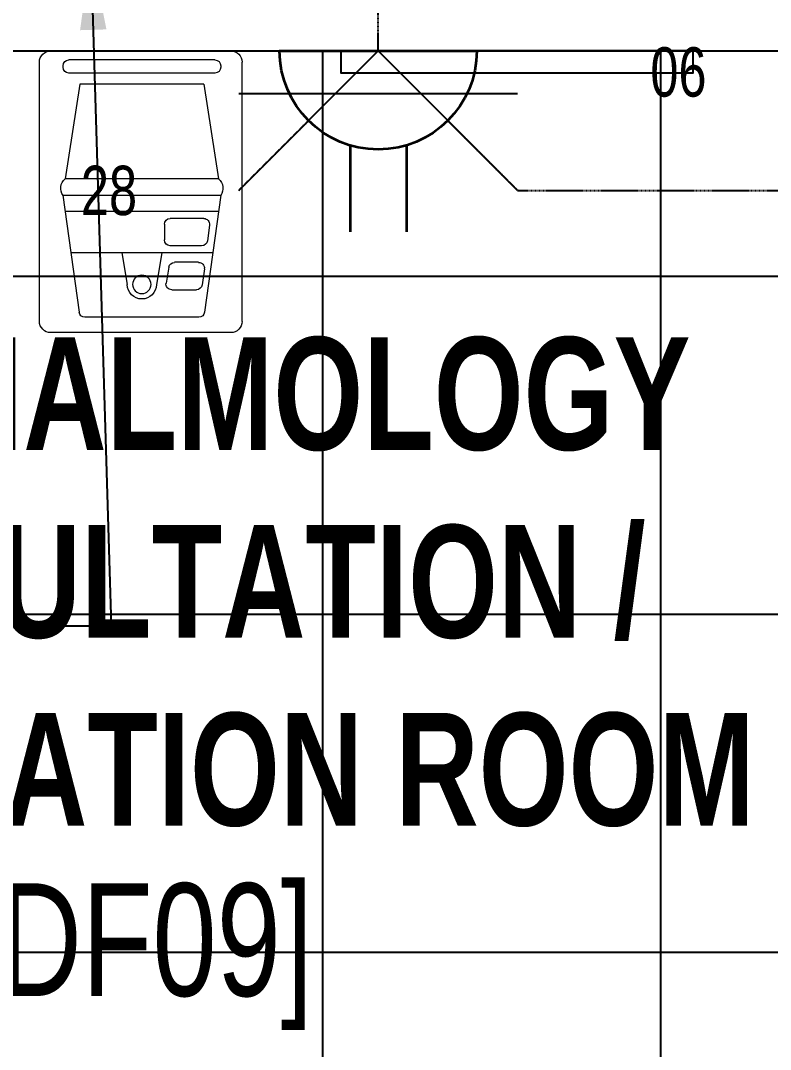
# Model space of a CAD drawing. Extents: x -12260 to 57327, y -29287 to 19916.
# Drawn here: x 11539 to 12870, y -9032 to -7206 of the extents above; entities that cross this region are included whole.
import ezdxf
from ezdxf import colors
from ezdxf.entities.mleader import LeaderData, LeaderLine
from ezdxf.enums import TextEntityAlignment as Align
from ezdxf.math import Vec2, Vec3

# ---------------------------------------------------------------- set-up
doc = ezdxf.new("R2010")
doc.units = 0
doc.header["$LTSCALE"] = 0.25
doc.linetypes.add('DASHDOT', pattern=[25.4, 12.7, -6.35, 0, -6.35])
doc.linetypes.add('HIDDEN', pattern=[9.525, 6.35, -3.175])
for name, color, linetype, lineweight in [('01-First Floor-FUR$0$72_EGR_BASE_TEXT', 252, 'Continuous', 5), ('01-First Floor-FUR$0$72_EGR_EQP_TAG', 142, 'Continuous', 5), ('01-First Floor-FUR$0$LOADING', 253, 'Continuous', 5), ('01-First Floor-FUR$0$Walls', 251, 'Continuous', 5), ('E-LITE-CIRC', 6, 'Continuous', 25), ('E-LITE-CLNG-CNDT', 6, 'DASHDOT', 35), ('E-LITE-EXIT-NUMB', 6, 'Continuous', 25), ('E-POWR-FLOR-CNDT', 6, 'HIDDEN', 25), ('E-POWR-WALL @ 100', 4, 'Continuous', 35)]:
    doc.layers.add(name, color=color, linetype=linetype, lineweight=lineweight)
doc.layers.add('01-First Floor-FUR$0$FALSE CEILING', color=251, linetype='Continuous')
doc.styles.add('01-First Floor-FUR$0$X3G_ENTITY_257CFD', font='swisscl.ttf', dxfattribs={"height": 200})
doc.styles.add('01-First Floor-FUR$0$X3G_ENTITY_9EC9', font='swisscl.ttf', dxfattribs={"height": 0.2})
doc.styles.add('01-First Floor-FUR$0$X3G_ENTITY_9F38', font='swisscl.ttf', dxfattribs={"height": 0.2})
doc.styles.add('DC_SIMPLEX', font='SIMPLEX.shx', dxfattribs={"width": 0.7})

# ---------------------------------------------------------------- blocks, each defined once
blk = doc.blocks.new('*X163')
at = {"color": 0}
for p, q in [((5, 3), (5, 3)), ((5, 3), (5, 3)), ((5, 3), (5, 3)), ((5, 3), (5, 3)), ((5, 3), (5, 3)), ((5, 3), (5, 3)), ((5, 3), (5, 3)), ((5, 3), (5, 3)), ((5, 3), (5, 3)), ((5, 3), (5, 3)), ((5, 3), (5, 3)), ((5, 3), (5, 3)), ((5, 3), (5, 3)), ((5, 3), (5, 3)), ((5, 3), (5, 3)), ((5, 3), (5, 3)), ((5, 3), (5, 3)), ((5, 3), (5, 3)), ((5, 3), (5, 3)), ((5, 3), (5, 3)), ((5, 3), (5, 3)), ((5, 3), (5, 3)), ((5, 3), (5, 3)), ((5, 3), (5, 3)), ((5, 3), (5, 3)), ((5, 3), (5, 3)), ((5, 3), (5, 3)), ((5, 3), (5, 3)), ((5, 3), (5, 3)), ((5, 3), (5, 3)), ((5, 3), (5, 3)), ((5, 3), (5, 3)), ((5, 3), (5, 3)), ((5, 3), (5, 3)), ((5, 3), (5, 3)), ((5, 3), (5, 3)), ((5, 3), (5, 3)), ((5, 3), (5, 3)), ((5, 3), (5, 3)), ((5, 3), (5, 3)), ((5, 3), (5, 3)), ((5, 3), (5, 3)), ((5, 3), (5, 3)), ((5, 3), (5, 3)), ((5, 3), (5, 3)), ((5, 3), (5, 3)), ((5, 3), (5, 3)), ((5, 3), (5, 3)), ((5, 3), (5, 3)), ((5, 3), (5, 3)), ((5, 3), (5, 3)), ((5, 3), (5, 3)), ((5, 3), (5, 3)), ((5, 3), (5, 3)), ((5, 3), (5, 3)), ((5, 3), (5, 3)), ((5, 3), (5, 3)), ((5, 3), (5, 3)), ((5, 3), (5, 3)), ((5, 3), (5, 3)), ((5, 3), (5, 3)), ((5, 3), (5, 3)), ((5, 3), (5, 3)), ((5, 3), (5, 3)), ((5, 3), (5, 3)), ((5, 3), (5, 3)), ((6, 3), (5, 3)), ((5, 3), (5, 3)), ((6, 3), (5, 3)), ((5, 3), (5, 3)), ((6, 3), (5, 3)), ((5, 3), (5, 3)), ((6, 3), (5, 3)), ((5, 3), (5, 3)), ((5, 3), (5, 3)), ((5, 3), (5, 3)), ((5, 3), (5, 3)), ((5, 3), (5, 3)), ((5, 3), (5, 3)), ((5, 3), (5, 3)), ((5, 3), (5, 3)), ((5, 3), (5, 3)), ((5, 3), (5, 3)), ((5, 3), (5, 3)), ((5, 3), (5, 3)), ((5, 3), (5, 3)), ((5, 3), (5, 3)), ((5, 3), (5, 3)), ((5, 3), (5, 3)), ((5, 3), (5, 3)), ((5, 3), (5, 3)), ((5, 3), (5, 3)), ((5, 3), (5, 3)), ((5, 3), (5, 3)), ((5, 3), (5, 3)), ((5, 3), (5, 3)), ((6, 3), (6, 3)), ((6, 3), (6, 3)), ((6, 3), (6, 3)), ((6, 3), (6, 3)), ((6, 3), (6, 3)), ((6, 3), (6, 3)), ((6, 3), (6, 3)), ((6, 3), (6, 3)), ((6, 3), (6, 3)), ((6, 3), (6, 3)), ((6, 3), (6, 3)), ((6, 3), (6, 3)), ((6, 3), (6, 3)), ((6, 3), (6, 3)), ((6, 3), (6, 3)), ((6, 3), (6, 3)), ((6, 3), (6, 3)), ((6, 3), (6, 3)), ((6, 3), (6, 3)), ((6, 3), (6, 3)), ((6, 3), (6, 3)), ((6, 3), (6, 3)), ((6, 3), (6, 3)), ((6, 3), (6, 3)), ((6, 3), (6, 3)), ((6, 3), (6, 3)), ((6, 3), (6, 3)), ((6, 3), (6, 3)), ((6, 3), (6, 3)), ((6, 3), (6, 3)), ((6, 3), (6, 3)), ((6, 3), (6, 3)), ((6, 3), (6, 3)), ((6, 3), (6, 3)), ((6, 3), (6, 3)), ((6, 3), (6, 3)), ((6, 3), (6, 3)), ((6, 3), (6, 3)), ((6, 3), (6, 3)), ((6, 3), (6, 3)), ((6, 3), (6, 3)), ((6, 3), (6, 3)), ((6, 3), (6, 3)), ((6, 3), (6, 3)), ((6, 3), (6, 3)), ((6, 3), (6, 3)), ((6, 3), (6, 3)), ((6, 3), (6, 3)), ((6, 3), (6, 3)), ((6, 3), (6, 3)), ((6, 3), (6, 3)), ((6, 3), (6, 3)), ((6, 3), (6, 3)), ((6, 3), (6, 3)), ((6, 3), (6, 3)), ((6, 3), (6, 3)), ((6, 3), (6, 3)), ((6, 3), (6, 3)), ((6, 3), (6, 3)), ((6, 3), (6, 3)), ((6, 3), (6, 3)), ((6, 3), (6, 3)), ((6, 3), (6, 3)), ((6, 3), (6, 3)), ((6, 3), (6, 3)), ((6, 3), (6, 3)), ((6, 3), (6, 3)), ((6, 3), (6, 3)), ((6, 3), (6, 3)), ((6, 3), (6, 3)), ((6, 3), (6, 3)), ((6, 3), (6, 3)), ((6, 3), (6, 3)), ((6, 3), (6, 3)), ((6, 3), (6, 3)), ((6, 3), (6, 3)), ((6, 3), (6, 3)), ((6, 3), (6, 3)), ((6, 3), (6, 3)), ((6, 3), (6, 3)), ((6, 3), (6, 3)), ((6, 3), (6, 3)), ((6, 3), (6, 3)), ((6, 3), (6, 3)), ((6, 3), (6, 3)), ((6, 3), (6, 3)), ((6, 3), (6, 3)), ((6, 3), (6, 3)), ((6, 3), (6, 3)), ((6, 3), (6, 3)), ((6, 3), (6, 3)), ((6, 3), (6, 3)), ((6, 3), (6, 3)), ((6, 3), (6, 3)), ((6, 3), (6, 3)), ((6, 3), (6, 3)), ((6, 3), (6, 3)), ((6, 3), (6, 3)), ((6, 3), (6, 3)), ((6, 3), (6, 3)), ((6, 3), (6, 3)), ((6, 3), (6, 3)), ((6, 3), (6, 3)), ((6, 3), (6, 3)), ((6, 3), (6, 3)), ((6, 3), (6, 3)), ((6, 3), (6, 3)), ((6, 3), (6, 3)), ((6, 3), (6, 3)), ((6, 3), (6, 3)), ((6, 3), (6, 3)), ((6, 3), (6, 3)), ((6, 3), (6, 3)), ((6, 3), (6, 3)), ((6, 3), (6, 3)), ((6, 3), (6, 3)), ((6, 3), (6, 3)), ((6, 3), (6, 3)), ((6, 3), (6, 3)), ((6, 3), (6, 3)), ((6, 3), (6, 3)), ((6, 3), (6, 3)), ((6, 3), (6, 3)), ((6, 3), (6, 3)), ((6, 3), (6, 3)), ((6, 3), (6, 3)), ((6, 3), (6, 3)), ((6, 3), (6, 3)), ((6, 3), (6, 3)), ((6, 3), (6, 3)), ((6, 3), (6, 3)), ((6, 3), (6, 3)), ((6, 3), (6, 3)), ((6, 3), (6, 3)), ((6, 3), (6, 3)), ((6, 3), (6, 3)), ((6, 3), (6, 3)), ((6, 3), (6, 3)), ((6, 3), (6, 3)), ((6, 3), (6, 3)), ((6, 3), (6, 3)), ((6, 3), (6, 3)), ((6, 3), (6, 3)), ((6, 3), (6, 3)), ((6, 3), (6, 3)), ((6, 3), (6, 3)), ((6, 3), (6, 3)), ((6, 3), (6, 3)), ((6, 3), (6, 3)), ((6, 3), (6, 3)), ((6, 3), (6, 3)), ((6, 3), (6, 3)), ((6, 3), (6, 3)), ((6, 3), (6, 3)), ((6, 3), (6, 3)), ((6, 3), (6, 3)), ((6, 3), (6, 3)), ((6, 3), (6, 3)), ((6, 3), (6, 3)), ((6, 3), (6, 3)), ((6, 3), (6, 3)), ((6, 3), (6, 3)), ((6, 3), (6, 3)), ((6, 3), (6, 3)), ((6, 3), (6, 3)), ((6, 3), (6, 3)), ((6, 3), (6, 3)), ((6, 3), (6, 3)), ((6, 3), (6, 3)), ((6, 3), (6, 3)), ((6, 3), (6, 3)), ((6, 3), (6, 3)), ((6, 3), (6, 3)), ((6, 3), (6, 3)), ((6, 3), (6, 3)), ((6, 3), (6, 3)), ((6, 3), (6, 3)), ((6, 3), (6, 3)), ((6, 3), (6, 3)), ((6, 3), (6, 3)), ((6, 3), (6, 3)), ((6, 3), (6, 3)), ((6, 3), (6, 3)), ((6, 3), (6, 3)), ((6, 3), (6, 3)), ((6, 3), (6, 3)), ((6, 3), (6, 3)), ((6, 3), (6, 3)), ((6, 3), (6, 3)), ((6, 3), (6, 3)), ((6, 3), (6, 3)), ((6, 3), (6, 3)), ((6, 3), (6, 3)), ((6, 3), (6, 3)), ((6, 3), (6, 3)), ((6, 3), (6, 3)), ((6, 3), (6, 3)), ((6, 3), (6, 3)), ((6, 3), (6, 3)), ((6, 3), (6, 3)), ((6, 3), (6, 3)), ((6, 3), (6, 3)), ((6, 3), (6, 3)), ((6, 3), (6, 3)), ((6, 3), (5, 3)), ((6, 3), (5, 3)), ((6, 3), (5, 3)), ((6, 3), (5, 3)), ((6, 3), (5, 3)), ((6, 3), (6, 3)), ((6, 3), (6, 3)), ((6, 3), (6, 3)), ((6, 3), (6, 3)), ((6, 3), (6, 3)), ((6, 3), (6, 3)), ((6, 3), (6, 3)), ((6, 3), (6, 3)), ((6, 3), (6, 3)), ((6, 3), (6, 3)), ((6, 3), (6, 3)), ((6, 3), (6, 3)), ((6, 3), (6, 3)), ((6, 3), (6, 3)), ((6, 3), (6, 3)), ((6, 3), (6, 3)), ((6, 3), (6, 3)), ((6, 3), (6, 3)), ((6, 3), (6, 3)), ((6, 3), (6, 3)), ((6, 3), (6, 3)), ((6, 3), (6, 3)), ((6, 3), (6, 3)), ((6, 3), (6, 3)), ((6, 3), (6, 3)), ((6, 3), (6, 3)), ((6, 3), (6, 3)), ((6, 3), (6, 3)), ((6, 3), (6, 3)), ((6, 3), (6, 3)), ((6, 3), (6, 3)), ((6, 3), (6, 3)), ((6, 3), (6, 3)), ((6, 3), (6, 3)), ((6, 3), (6, 3)), ((6, 3), (6, 3)), ((6, 3), (6, 3)), ((6, 3), (6, 3)), ((6, 3), (6, 3)), ((6, 3), (6, 3)), ((6, 3), (6, 3)), ((6, 3), (6, 3)), ((6, 3), (6, 3)), ((6, 3), (6, 3)), ((6, 3), (6, 3)), ((6, 3), (6, 3)), ((6, 3), (6, 3)), ((6, 3), (6, 3)), ((6, 3), (6, 3)), ((6, 3), (6, 3)), ((6, 3), (6, 3)), ((6, 3), (6, 3)), ((6, 3), (6, 3)), ((6, 3), (6, 3)), ((6, 3), (6, 3)), ((6, 3), (6, 3)), ((6, 3), (6, 3)), ((6, 3), (6, 3)), ((6, 3), (6, 3)), ((6, 3), (6, 3)), ((6, 3), (6, 3)), ((6, 3), (6, 3)), ((6, 3), (6, 3)), ((6, 3), (6, 3)), ((6, 3), (6, 3)), ((6, 3), (6, 3)), ((6, 3), (6, 3)), ((6, 3), (6, 3)), ((6, 3), (6, 3)), ((6, 3), (6, 3)), ((6, 3), (6, 3)), ((6, 3), (6, 3)), ((6, 3), (6, 3)), ((6, 3), (6, 3)), ((6, 3), (6, 3)), ((6, 3), (6, 3)), ((6, 3), (6, 3)), ((6, 3), (6, 3)), ((6, 3), (6, 3)), ((6, 3), (6, 3)), ((6, 3), (6, 3)), ((6, 3), (6, 3)), ((6, 3), (6, 3)), ((6, 3), (6, 3)), ((6, 3), (6, 3)), ((6, 3), (6, 3)), ((6, 3), (6, 3)), ((6, 3), (6, 3)), ((6, 3), (6, 3)), ((6, 3), (6, 3)), ((6, 3), (6, 3)), ((6, 3), (6, 3)), ((6, 3), (6, 3)), ((6, 3), (6, 3)), ((6, 3), (6, 3)), ((6, 3), (6, 3)), ((6, 3), (6, 3)), ((6, 3), (6, 3)), ((6, 3), (6, 3)), ((6, 3), (6, 3)), ((6, 3), (6, 3)), ((6, 3), (6, 3)), ((6, 3), (6, 3)), ((6, 3), (6, 3)), ((6, 3), (6, 3)), ((6, 3), (6, 3)), ((6, 3), (6, 3)), ((6, 3), (6, 3)), ((6, 3), (6, 3)), ((6, 3), (6, 3)), ((6, 3), (6, 3)), ((6, 3), (6, 3)), ((6, 3), (6, 3)), ((6, 3), (6, 3)), ((6, 3), (6, 3)), ((6, 3), (6, 3)), ((6, 3), (6, 3)), ((6, 3), (6, 3)), ((6, 3), (6, 3)), ((6, 3), (6, 3)), ((6, 3), (6, 3)), ((6, 3), (6, 3)), ((6, 3), (6, 3)), ((6, 3), (6, 3)), ((6, 3), (6, 3)), ((6, 3), (6, 3)), ((6, 3), (6, 3)), ((6, 3), (6, 3)), ((6, 3), (6, 3)), ((6, 3), (6, 3)), ((6, 3), (6, 3)), ((6, 3), (6, 3)), ((6, 3), (6, 3)), ((6, 3), (6, 3)), ((6, 3), (6, 3)), ((6, 3), (6, 3)), ((6, 3), (6, 3)), ((6, 3), (6, 3)), ((6, 3), (6, 3)), ((6, 3), (6, 3)), ((6, 3), (6, 3)), ((6, 3), (6, 3)), ((6, 3), (6, 3)), ((6, 3), (6, 3)), ((6, 3), (6, 3)), ((6, 3), (6, 3)), ((6, 3), (6, 3)), ((6, 3), (6, 3)), ((6, 3), (6, 3)), ((6, 3), (6, 3)), ((6, 3), (6, 3)), ((6, 3), (6, 3)), ((6, 3), (6, 3)), ((6, 3), (6, 3)), ((6, 3), (6, 3)), ((6, 3), (6, 3)), ((6, 3), (6, 3)), ((6, 3), (6, 3)), ((6, 3), (6, 3)), ((6, 3), (6, 3)), ((6, 3), (6, 3)), ((6, 3), (6, 3)), ((6, 3), (6, 3)), ((6, 3), (6, 3)), ((6, 3), (6, 3)), ((6, 3), (6, 3)), ((6, 3), (6, 3)), ((6, 3), (6, 3)), ((6, 3), (6, 3)), ((6, 3), (6, 3)), ((6, 3), (6, 3)), ((6, 3), (6, 3)), ((6, 3), (6, 3)), ((6, 3), (6, 3)), ((6, 3), (6, 3)), ((6, 3), (6, 3)), ((6, 3), (6, 3)), ((6, 3), (6, 3)), ((6, 3), (6, 3)), ((6, 3), (6, 3)), ((6, 3), (6, 3)), ((6, 3), (6, 3)), ((6, 3), (6, 3)), ((6, 3), (6, 3)), ((6, 3), (6, 3)), ((6, 3), (6, 3)), ((6, 3), (6, 3)), ((6, 3), (6, 3)), ((6, 3), (6, 3)), ((6, 3), (6, 3)), ((6, 3), (6, 3)), ((6, 3), (6, 3)), ((6, 3), (6, 3)), ((6, 3), (6, 3)), ((6, 3), (6, 3)), ((6, 3), (6, 3)), ((6, 3), (6, 3)), ((6, 3), (6, 3)), ((6, 3), (6, 3)), ((6, 3), (6, 3)), ((6, 3), (6, 3)), ((6, 3), (6, 3)), ((6, 3), (6, 3)), ((6, 3), (6, 3)), ((6, 3), (6, 3)), ((6, 3), (6, 3)), ((6, 3), (6, 3)), ((6, 3), (6, 3)), ((6, 3), (6, 3)), ((6, 3), (6, 3)), ((6, 3), (6, 3)), ((6, 3), (6, 3)), ((6, 3), (6, 3)), ((6, 3), (6, 3)), ((6, 3), (6, 3)), ((6, 3), (6, 3)), ((6, 3), (6, 3)), ((6, 3), (6, 3)), ((6, 3), (6, 3)), ((6, 3), (6, 3)), ((6, 3), (6, 3)), ((6, 3), (6, 3)), ((6, 3), (6, 3)), ((6, 3), (6, 3)), ((6, 3), (6, 3)), ((6, 3), (6, 3)), ((6, 3), (6, 3)), ((6, 3), (6, 3)), ((6, 3), (6, 3)), ((6, 3), (6, 3)), ((6, 3), (6, 3)), ((6, 3), (6, 3)), ((6, 3), (6, 3)), ((6, 3), (6, 3)), ((6, 3), (6, 3)), ((6, 3), (6, 3)), ((6, 3), (6, 3)), ((6, 3), (6, 3)), ((6, 3), (6, 3)), ((6, 3), (6, 3)), ((6, 3), (6, 3)), ((6, 3), (6, 3)), ((6, 3), (6, 3)), ((6, 3), (6, 3)), ((6, 3), (6, 3)), ((6, 3), (6, 3)), ((6, 3), (6, 3)), ((6, 3), (6, 3)), ((6, 3), (6, 3)), ((6, 3), (6, 3)), ((6, 3), (6, 3)), ((6, 3), (6, 3)), ((6, 3), (6, 3)), ((6, 3), (6, 3)), ((6, 3), (6, 3)), ((6, 3), (6, 3)), ((6, 3), (6, 3)), ((6, 3), (6, 3)), ((6, 3), (6, 3)), ((6, 3), (6, 3)), ((6, 3), (6, 3)), ((6, 3), (6, 3)), ((6, 3), (6, 3)), ((6, 3), (6, 3)), ((6, 3), (6, 3)), ((6, 3), (6, 3)), ((6, 3), (6, 3)), ((6, 3), (6, 3)), ((6, 3), (6, 3)), ((6, 3), (6, 3)), ((6, 3), (6, 3)), ((6, 3), (6, 3)), ((6, 3), (6, 3)), ((6, 3), (6, 3)), ((6, 3), (6, 3)), ((6, 3), (6, 3)), ((6, 3), (6, 3)), ((6, 3), (6, 3)), ((6, 3), (6, 3)), ((6, 3), (6, 3)), ((6, 3), (6, 3)), ((6, 3), (6, 3)), ((6, 3), (6, 3)), ((6, 3), (6, 3)), ((6, 3), (6, 3)), ((6, 3), (6, 3)), ((6, 3), (6, 3)), ((6, 3), (6, 3)), ((6, 3), (6, 3)), ((6, 3), (6, 3)), ((6, 3), (6, 3)), ((6, 3), (6, 3)), ((6, 3), (6, 3)), ((6, 3), (6, 3)), ((6, 3), (6, 3)), ((6, 3), (6, 3)), ((6, 3), (6, 3)), ((6, 3), (6, 3)), ((6, 3), (6, 3)), ((6, 3), (6, 3)), ((6, 3), (6, 3)), ((6, 3), (6, 3)), ((6, 3), (6, 3)), ((6, 3), (6, 3)), ((6, 3), (6, 3)), ((6, 3), (6, 3)), ((6, 3), (6, 3)), ((6, 3), (6, 3)), ((6, 3), (6, 3)), ((6, 3), (6, 3)), ((6, 3), (6, 3)), ((6, 3), (6, 3)), ((6, 3), (6, 3)), ((6, 3), (6, 3)), ((6, 3), (6, 3)), ((6, 3), (6, 3)), ((6, 3), (6, 3))]:
    blk.add_line(p, q, dxfattribs=at)
blk = doc.blocks.new('*X164')
at = {"color": 0}
for p, q in [((13, 1), (13, 1)), ((13, 1), (13, 1)), ((13, 1), (13, 1)), ((13, 1), (13, 1)), ((13, 1), (13, 1)), ((13, 1), (13, 1)), ((13, 1), (13, 1)), ((13, 1), (13, 1)), ((13, 1), (13, 1)), ((13, 1), (13, 1)), ((13, 1), (13, 1)), ((13, 1), (13, 1)), ((13, 1), (13, 1)), ((13, 1), (13, 1)), ((13, 1), (13, 1)), ((13, 1), (14, 1)), ((13, 1), (14, 1)), ((13, 1), (14, 1)), ((13, 1), (13, 1)), ((13, 1), (13, 1)), ((13, 1), (13, 1)), ((13, 1), (13, 1)), ((13, 1), (13, 1)), ((13, 1), (13, 1)), ((13, 1), (13, 1)), ((13, 1), (13, 1)), ((13, 1), (13, 1)), ((13, 1), (13, 1)), ((13, 1), (13, 1)), ((13, 1), (13, 1)), ((13, 1), (13, 1)), ((13, 1), (13, 1)), ((13, 1), (13, 1)), ((13, 1), (13, 1)), ((13, 1), (13, 1)), ((13, 1), (13, 1)), ((13, 1), (13, 1)), ((13, 1), (13, 1)), ((13, 1), (13, 1)), ((13, 1), (13, 1)), ((13, 1), (13, 1)), ((13, 1), (13, 1)), ((13, 1), (13, 1)), ((13, 1), (13, 1)), ((13, 1), (13, 1)), ((13, 1), (13, 1)), ((13, 1), (13, 1)), ((13, 1), (13, 1)), ((13, 1), (13, 1)), ((13, 1), (13, 1)), ((13, 1), (13, 1)), ((13, 1), (13, 1)), ((13, 1), (13, 1)), ((13, 1), (13, 1)), ((13, 1), (13, 1)), ((13, 1), (13, 1)), ((13, 1), (13, 1)), ((13, 1), (13, 1)), ((13, 1), (13, 1)), ((13, 1), (13, 1)), ((13, 1), (13, 1)), ((13, 1), (13, 1)), ((13, 1), (13, 1)), ((13, 1), (13, 1)), ((13, 1), (13, 1)), ((13, 1), (13, 1)), ((13, 1), (13, 1)), ((13, 1), (13, 1)), ((13, 1), (13, 1)), ((13, 1), (13, 1)), ((13, 1), (13, 1)), ((13, 1), (13, 1)), ((13, 1), (13, 1)), ((13, 1), (13, 1)), ((13, 1), (13, 1)), ((13, 1), (13, 1)), ((13, 1), (13, 1)), ((13, 1), (13, 1)), ((13, 1), (13, 1)), ((13, 1), (13, 1)), ((13, 1), (13, 1)), ((13, 1), (13, 1)), ((13, 1), (13, 1)), ((13, 1), (13, 1)), ((13, 1), (13, 1)), ((13, 1), (13, 1)), ((13, 1), (13, 1)), ((13, 1), (13, 1)), ((13, 1), (13, 1)), ((13, 1), (13, 1)), ((13, 1), (13, 1)), ((13, 1), (13, 1)), ((13, 1), (13, 1)), ((13, 1), (13, 1)), ((13, 1), (13, 1)), ((13, 1), (13, 1)), ((13, 1), (13, 1)), ((13, 1), (13, 1)), ((13, 1), (13, 1)), ((13, 1), (13, 1)), ((13, 1), (13, 1)), ((13, 1), (13, 1)), ((13, 1), (13, 1)), ((13, 1), (13, 1)), ((13, 1), (13, 1)), ((13, 1), (13, 1)), ((13, 1), (13, 1)), ((13, 1), (13, 1)), ((13, 1), (13, 1)), ((13, 1), (13, 1)), ((13, 1), (13, 1)), ((13, 1), (13, 1)), ((13, 1), (13, 1)), ((13, 1), (13, 1)), ((13, 1), (13, 1)), ((13, 1), (13, 1)), ((13, 1), (13, 1)), ((13, 1), (13, 1)), ((13, 1), (13, 1)), ((13, 1), (13, 1)), ((13, 1), (13, 1)), ((13, 1), (13, 1)), ((13, 1), (13, 1)), ((13, 1), (14, 1)), ((13, 0), (13, 0)), ((13, 0), (13, 0)), ((13, 0), (13, 0)), ((13, 0), (13, 0)), ((13, 0), (13, 0)), ((13, 0), (13, 0)), ((13, 0), (13, 0)), ((13, 0), (13, 0)), ((13, 0), (13, 0)), ((13, 0), (13, 0)), ((13, 0), (13, 0)), ((13, 0), (13, 0)), ((13, 0), (13, 0)), ((13, 0), (13, 0)), ((13, 0), (13, 0)), ((13, 0), (13, 0)), ((13, 0), (13, 0)), ((13, 0), (13, 0)), ((13, 0), (13, 0)), ((13, 0), (13, 0)), ((13, 0), (13, 0)), ((13, 0), (13, 0)), ((13, 0), (13, 0)), ((13, 0), (13, 0)), ((13, 0), (13, 0)), ((13, 0), (13, 0)), ((13, 0), (13, 0)), ((13, 0), (13, 0)), ((13, 0), (13, 0)), ((13, 0), (13, 0)), ((13, 0), (13, 0)), ((13, 0), (13, 0)), ((13, 0), (13, 0)), ((13, 0), (13, 0)), ((13, 0), (13, 0)), ((13, 0), (13, 0)), ((13, 0), (13, 0)), ((13, 0), (13, 0)), ((13, 0), (13, 0)), ((13, 0), (13, 0)), ((13, 0), (13, 0)), ((13, 0), (13, 0)), ((13, 0), (13, 0)), ((13, 0), (13, 0)), ((13, 0), (13, 0)), ((13, 0), (13, 0)), ((13, 0), (13, 0)), ((13, 0), (13, 0)), ((13, 0), (14, 0)), ((13, 0), (14, 0)), ((13, 0), (13, 0)), ((13, 0), (14, 0)), ((14, 1), (14, 1)), ((14, 1), (14, 1)), ((14, 1), (14, 1)), ((14, 1), (14, 1)), ((14, 1), (14, 1)), ((14, 1), (14, 1)), ((14, 1), (14, 1)), ((14, 1), (14, 1)), ((14, 1), (14, 1)), ((14, 1), (14, 1)), ((14, 1), (14, 1)), ((14, 1), (14, 1)), ((14, 1), (14, 1)), ((14, 1), (14, 1)), ((14, 1), (14, 1)), ((14, 1), (14, 1)), ((14, 1), (14, 1)), ((14, 1), (14, 1)), ((14, 1), (14, 1)), ((14, 1), (14, 1)), ((14, 1), (14, 1)), ((14, 1), (14, 1)), ((14, 1), (14, 1)), ((14, 1), (14, 1)), ((14, 1), (14, 1)), ((14, 1), (14, 1)), ((14, 1), (14, 1)), ((14, 1), (14, 1)), ((14, 1), (14, 1)), ((14, 1), (14, 1)), ((14, 1), (14, 1)), ((14, 1), (14, 1)), ((14, 1), (14, 1)), ((14, 1), (14, 1)), ((14, 1), (14, 1)), ((14, 1), (14, 1)), ((14, 1), (14, 1)), ((14, 1), (14, 1)), ((14, 1), (14, 1)), ((14, 1), (14, 1)), ((14, 1), (14, 1)), ((14, 1), (14, 1)), ((14, 1), (14, 1)), ((14, 1), (14, 1)), ((14, 1), (14, 1)), ((14, 1), (14, 1)), ((14, 1), (14, 1)), ((14, 1), (14, 1)), ((14, 1), (14, 1)), ((14, 1), (14, 1)), ((14, 1), (14, 1)), ((14, 1), (14, 1)), ((14, 1), (14, 1)), ((14, 1), (14, 1)), ((14, 1), (14, 1)), ((14, 1), (14, 1)), ((14, 1), (14, 1)), ((14, 1), (14, 1)), ((14, 1), (14, 1)), ((14, 1), (14, 1)), ((14, 1), (14, 1)), ((14, 1), (14, 1)), ((14, 1), (14, 1)), ((14, 1), (14, 1)), ((14, 1), (14, 1)), ((14, 1), (14, 1)), ((14, 1), (14, 1)), ((14, 1), (14, 1)), ((14, 1), (14, 1)), ((14, 1), (14, 1)), ((14, 1), (14, 1)), ((14, 1), (14, 1)), ((14, 1), (14, 1)), ((14, 1), (14, 1)), ((14, 1), (14, 1)), ((14, 1), (14, 1)), ((14, 1), (14, 1)), ((14, 1), (14, 1)), ((14, 1), (14, 1)), ((14, 1), (14, 1)), ((14, 1), (14, 1)), ((14, 1), (14, 1)), ((14, 1), (14, 1)), ((14, 1), (14, 1)), ((14, 1), (14, 1)), ((14, 1), (14, 1)), ((14, 1), (14, 1)), ((14, 1), (14, 1)), ((14, 1), (14, 1)), ((14, 1), (14, 1)), ((14, 1), (14, 1)), ((14, 1), (14, 1)), ((14, 1), (14, 1)), ((14, 1), (14, 1)), ((14, 0), (14, 0)), ((14, 0), (14, 0)), ((14, 0), (14, 0)), ((14, 0), (14, 0)), ((14, 0), (14, 0)), ((14, 0), (14, 0)), ((14, 0), (14, 0)), ((14, 0), (14, 0)), ((14, 0), (14, 0)), ((14, 0), (14, 0)), ((14, 0), (14, 0)), ((14, 0), (14, 0)), ((14, 0), (14, 0)), ((14, 0), (14, 0)), ((14, 0), (14, 0)), ((14, 0), (14, 0)), ((14, 0), (14, 0)), ((14, 0), (14, 0)), ((14, 0), (14, 0)), ((14, 0), (14, 0)), ((14, 0), (14, 0)), ((14, 0), (14, 0)), ((14, 0), (14, 0)), ((14, 0), (14, 0)), ((14, 0), (14, 0)), ((14, 0), (14, 0)), ((14, 0), (14, 0)), ((14, 0), (14, 0)), ((14, 0), (14, 0)), ((14, 0), (14, 0)), ((14, 0), (14, 0)), ((14, 0), (14, 0)), ((14, 0), (14, 0)), ((14, 0), (14, 0)), ((14, 0), (14, 0)), ((14, 0), (14, 0)), ((14, 0), (14, 0)), ((14, 0), (14, 0)), ((14, 0), (14, 0)), ((14, 0), (14, 0)), ((14, 0), (14, 0)), ((14, 0), (14, 0)), ((14, 0), (14, 0)), ((14, 0), (14, 0)), ((14, 0), (14, 0)), ((14, 0), (14, 0)), ((14, 0), (14, 0)), ((14, 0), (14, 0)), ((13, 0), (13, 0)), ((13, 0), (14, 0)), ((13, 0), (13, 0)), ((13, 0), (14, 0)), ((13, 0), (13, 0)), ((13, 0), (14, 0)), ((13, 0), (13, 0)), ((13, 0), (13, 0)), ((13, 0), (13, 0)), ((13, 0), (13, 0)), ((13, 0), (14, 0)), ((13, 0), (13, 0)), ((13, 0), (14, 0)), ((13, 0), (13, 0)), ((13, 0), (14, 0)), ((13, 0), (13, 0)), ((13, 0), (14, 0)), ((13, 0), (13, 0)), ((13, 0), (14, 0)), ((13, 0), (13, 0)), ((13, 0), (14, 0)), ((13, 0), (13, 0)), ((13, 0), (14, 0)), ((13, 0), (13, 0)), ((13, 0), (13, 0)), ((13, 0), (13, 0)), ((13, 0), (14, 0)), ((13, 0), (13, 0)), ((13, 0), (14, 0)), ((13, 0), (13, 0)), ((13, 0), (14, 0)), ((13, 0), (13, 0)), ((13, 0), (14, 0)), ((13, 0), (13, 0)), ((13, 0), (13, 0)), ((13, 0), (13, 0)), ((13, 0), (13, 0)), ((13, 0), (13, 0)), ((13, 0), (13, 0)), ((13, 0), (13, 0)), ((13, 0), (13, 0)), ((13, 0), (13, 0)), ((13, 0), (13, 0)), ((13, 0), (13, 0)), ((13, 0), (13, 0)), ((13, 0), (13, 0)), ((13, 0), (13, 0)), ((13, 0), (13, 0)), ((13, 0), (13, 0)), ((13, 0), (13, 0)), ((13, 0), (13, 0)), ((13, 0), (13, 0)), ((13, 0), (13, 0)), ((13, 0), (13, 0)), ((13, 0), (13, 0)), ((13, 0), (13, 0)), ((13, 0), (13, 0)), ((13, 0), (13, 0)), ((13, 0), (13, 0)), ((13, 0), (13, 0)), ((13, 0), (13, 0)), ((13, 0), (13, 0)), ((13, 0), (13, 0)), ((13, 0), (13, 0)), ((13, -1), (13, -1)), ((13, -1), (13, -1)), ((13, -1), (13, -1)), ((13, -1), (13, -1)), ((13, -1), (13, -1)), ((13, -1), (14, -1)), ((13, -1), (13, -1)), ((14, 0), (14, 0)), ((14, 0), (14, 0)), ((14, 0), (14, 0)), ((14, 0), (14, 0)), ((14, 0), (14, 0)), ((14, 0), (14, 0)), ((14, 0), (14, 0)), ((14, 0), (14, 0)), ((14, 0), (14, 0)), ((14, 0), (14, 0)), ((14, 0), (14, 0)), ((14, 0), (14, 0)), ((14, 0), (14, 0)), ((14, 0), (14, 0)), ((14, 0), (14, 0)), ((13, 0), (14, 0)), ((14, 0), (14, 0)), ((14, 0), (14, 0)), ((14, 0), (14, 0)), ((14, 0), (14, 0)), ((14, 0), (14, 0)), ((14, 0), (14, 0)), ((14, 0), (14, 0)), ((14, 0), (14, 0)), ((14, 0), (14, 0)), ((14, 0), (14, 0)), ((14, 0), (14, 0)), ((14, 0), (14, 0)), ((14, 0), (14, 0)), ((14, 0), (14, 0)), ((14, 0), (14, 0)), ((14, 0), (14, 0)), ((14, 0), (14, 0)), ((14, 0), (14, 0)), ((14, 0), (14, 0)), ((14, 0), (14, 0)), ((14, 0), (14, 0)), ((14, 0), (14, 0)), ((14, 0), (14, 0)), ((14, 0), (14, 0)), ((14, 0), (14, 0)), ((14, 0), (14, 0)), ((14, 0), (14, 0)), ((14, 0), (14, 0)), ((14, 0), (14, 0)), ((14, 0), (14, 0)), ((14, 0), (14, 0)), ((14, 0), (14, 0)), ((14, 0), (14, 0)), ((14, 0), (14, 0)), ((14, -1), (14, -1)), ((14, -1), (14, -1)), ((14, -1), (14, -1)), ((14, -1), (14, -1)), ((14, -1), (14, -1))]:
    blk.add_line(p, q, dxfattribs=at)
blk = doc.blocks.new('01-First Floor-FUR$0$ME13380B-P')
for p, q in [((-0.16, 0.5), (0.16, 0.5)), ((-0.18, 0.02), (-0.18, 0.48)), ((-0.1316, 0.484), (0.1279, 0.484)), ((0.18, 0.02), (0.18, 0.48)), ((-0.1418, 0.4738), (-0.1418, 0.4709)), ((-0.1316, 0.4607), (0.1279, 0.4607)), ((0.1382, 0.4738), (0.1382, 0.4709)), ((-0.1121, 0.4407), (-0.1379, 0.2729)), ((-0.1121, 0.4407), (0.1084, 0.4407)), ((0.1084, 0.4407), (0.1342, 0.2729)), ((-0.1379, 0.2729), (0.1342, 0.2729)), ((-0.1418, 0.244), (-0.1133, 0.0362)), ((-0.1417, 0.2432), (0.138, 0.2432)), ((0.1382, 0.244), (0.1096, 0.0362)), ((-0.1379, 0.2151), (0.1342, 0.2151)), ((-0.1118, 0.2026), (-0.0521, 0.2026)), ((-0.122, 0.1909), (-0.1181, 0.163)), ((-0.0418, 0.1923), (-0.0418, 0.1644)), ((-0.108, 0.1541), (-0.0521, 0.1541)), ((-0.1278, 0.1416), (0.1241, 0.1416)), ((-0.0371, 0.1416), (-0.0277, 0.0855)), ((0.0334, 0.1416), (0.024, 0.0855)), ((-0.1128, 0.1131), (-0.1089, 0.0849)), ((-0.1026, 0.1248), (-0.0597, 0.1248)), ((-0.0496, 0.1162), (-0.0448, 0.088)), ((-0.0549, 0.076), (-0.0988, 0.076)), ((-0.1032, 0.0273), (0.0995, 0.0273)), ((-0.16, 0), (0.16, 0))]:
    blk.add_line(p, q)
for points in [[(0.1084, 0.4407), (0.1084, 0.4407), (0.1084, 0.4407), (0.1084, 0.4407), (0.1084, 0.4407), (0.1084, 0.4407), (0.1084, 0.4407), (0.1084, 0.4407), (0.1084, 0.4407), (0.1084, 0.4407), (0.1084, 0.4407), (0.1084, 0.4407), (0.1084, 0.4407), (0.1084, 0.4407), (0.1084, 0.4407), (0.1084, 0.4407), (0.1084, 0.4407), (0.1084, 0.4407), (0.1084, 0.4407), (0.1084, 0.4407), (0.1084, 0.4407), (0.1084, 0.4407), (0.1084, 0.4407), (0.1084, 0.4407), (0.1084, 0.4407), (0.1084, 0.4407), (0.1084, 0.4407), (0.1084, 0.4407), (0.1084, 0.4407), (0.1084, 0.4407), (0.1084, 0.4407), (0.1084, 0.4407), (0.1084, 0.4407), (0.1084, 0.4407), (0.1084, 0.4407), (0.1084, 0.4407), (0.1084, 0.4407), (0.1084, 0.4407), (0.1084, 0.4407), (0.1084, 0.4407), (0.1084, 0.4407), (0.1084, 0.4407), (0.1084, 0.4407), (0.1084, 0.4407), (0.1084, 0.4407), (0.1084, 0.4407), (0.1084, 0.4407), (0.1084, 0.4407), (0.1084, 0.4407), (0.1084, 0.4407), (0.1084, 0.4407), (0.1084, 0.4407), (0.1084, 0.4407), (0.1084, 0.4407), (0.1084, 0.4407), (0.1084, 0.4407), (0.1084, 0.4407), (0.1084, 0.4407), (0.1084, 0.4407), (0.1084, 0.4407), (0.1084, 0.4407), (0.1084, 0.4407), (0.1084, 0.4407), (0.1084, 0.4407), (0.1084, 0.4407), (0.1084, 0.4407), (0.1084, 0.4407), (0.1084, 0.4407), (0.1084, 0.4407), (0.1084, 0.4407), (0.1084, 0.4407), (0.1084, 0.4407), (0.1084, 0.4407), (0.1084, 0.4407), (0.1084, 0.4407), (0.1084, 0.4407), (0.1084, 0.4407), (0.1084, 0.4407), (0.1084, 0.4407), (0.1084, 0.4407), (0.1084, 0.4407), (0.1084, 0.4407), (0.1084, 0.4407), (0.1084, 0.4407), (0.1084, 0.4407), (0.1084, 0.4407), (0.1084, 0.4407), (0.1084, 0.4407), (0.1084, 0.4407), (0.1084, 0.4407), (0.1084, 0.4407), (0.1084, 0.4407), (0.1084, 0.4407), (0.1084, 0.4407), (0.1084, 0.4407), (0.1084, 0.4407), (0.1084, 0.4407), (0.1084, 0.4407), (0.1084, 0.4407), (0.1084, 0.4407), (0.1084, 0.4407), (0.1084, 0.4407), (0.1084, 0.4407), (0.1084, 0.4407), (0.1084, 0.4407), (0.1084, 0.4407), (0.1084, 0.4407), (0.1084, 0.4407), (0.1084, 0.4407), (0.1084, 0.4407), (0.1084, 0.4407), (0.1084, 0.4407), (0.1084, 0.4407), (0.1084, 0.4407), (0.1084, 0.4407), (0.1084, 0.4407), (0.1084, 0.4407), (0.1084, 0.4407), (0.1084, 0.4407), (0.1084, 0.4407), (0.1084, 0.4407), (0.1084, 0.4407), (0.1084, 0.4407), (0.1084, 0.4407), (0.1084, 0.4407), (0.1084, 0.4407), (0.1084, 0.4407), (0.1084, 0.4407), (0.1084, 0.4407), (0.1084, 0.4407), (0.1084, 0.4407), (0.1084, 0.4407), (0.1084, 0.4407), (0.1084, 0.4407), (0.1084, 0.4407), (0.1084, 0.4407), (0.1084, 0.4407), (0.1084, 0.4407), (0.1084, 0.4407), (0.1084, 0.4407), (0.1084, 0.4407), (0.1084, 0.4407), (0.1084, 0.4407), (0.1084, 0.4407), (0.1084, 0.4407), (0.1084, 0.4407), (0.1084, 0.4407), (0.1084, 0.4407), (0.1084, 0.4407), (0.1084, 0.4407), (0.1084, 0.4407), (0.1084, 0.4407), (0.1084, 0.4407), (0.1084, 0.4407), (0.1084, 0.4407), (0.1084, 0.4407), (0.1084, 0.4407), (0.1084, 0.4407), (0.1084, 0.4407), (0.1084, 0.4407), (0.1084, 0.4407), (0.1084, 0.4407), (0.1084, 0.4407), (0.1084, 0.4407), (0.1084, 0.4407), (0.1084, 0.4407), (0.1084, 0.4407), (0.1084, 0.4407), (0.1084, 0.4407), (0.1084, 0.4407), (0.1084, 0.4407), (0.1084, 0.4407), (0.1084, 0.4407), (0.1084, 0.4407), (0.1084, 0.4407), (0.1084, 0.4407), (0.1084, 0.4407), (0.1084, 0.4407), (0.1084, 0.4407), (0.1084, 0.4407), (0.1084, 0.4407), (0.1084, 0.4407), (0.1084, 0.4407), (0.1084, 0.4407), (0.1084, 0.4407), (0.1084, 0.4407), (0.1084, 0.4407), (0.1084, 0.4407), (0.1084, 0.4407), (0.1084, 0.4407), (0.1084, 0.4407), (0.1084, 0.4407), (0.1084, 0.4407), (0.1084, 0.4407), (0.1084, 0.4407), (0.1084, 0.4407), (0.1084, 0.4407), (0.1084, 0.4407), (0.1084, 0.4407), (0.1084, 0.4407), (0.1084, 0.4407), (0.1084, 0.4407), (0.1084, 0.4407), (0.1084, 0.4407), (0.1084, 0.4407), (0.1084, 0.4407), (0.1084, 0.4407), (0.1084, 0.4407), (0.1084, 0.4407), (0.1084, 0.4407), (0.1084, 0.4407), (0.1084, 0.4407), (0.1084, 0.4407), (0.1084, 0.4407), (0.1084, 0.4407), (0.1084, 0.4407), (0.1084, 0.4407), (0.1084, 0.4407), (0.1084, 0.4407), (0.1084, 0.4407), (0.1084, 0.4407), (0.1084, 0.4407), (0.1084, 0.4407), (0.1084, 0.4407), (0.1084, 0.4407), (0.1084, 0.4407), (0.1084, 0.4407), (0.1084, 0.4407), (0.1084, 0.4407), (0.1084, 0.4407), (0.1084, 0.4407), (0.1084, 0.4407), (0.1084, 0.4407), (0.1084, 0.4407), (0.1084, 0.4407), (0.1084, 0.4407), (0.1084, 0.4407), (0.1084, 0.4407), (0.1084, 0.4407), (0.1084, 0.4407), (0.1084, 0.4407), (0.1084, 0.4407), (0.1084, 0.4407), (0.1084, 0.4407), (0.1084, 0.4407), (0.1084, 0.4407), (0.1084, 0.4407), (0.1084, 0.4407), (0.1084, 0.4407), (0.1084, 0.4407), (0.1084, 0.4407), (0.1084, 0.4407), (0.1084, 0.4407), (0.1084, 0.4407), (0.1084, 0.4407), (0.1084, 0.4407), (0.1084, 0.4407), (0.1084, 0.4407), (0.1084, 0.4407), (0.1084, 0.4407), (0.1084, 0.4407), (0.1084, 0.4407), (0.1084, 0.4407), (0.1084, 0.4407), (0.1084, 0.4407), (0.1084, 0.4407), (0.1084, 0.4407), (0.1084, 0.4407), (0.1084, 0.4407), (0.1084, 0.4407), (0.1084, 0.4407), (0.1084, 0.4407), (0.1084, 0.4407), (0.1084, 0.4407), (0.1084, 0.4407), (0.1084, 0.4407), (0.1084, 0.4407)], [(0.1084, 0.4407), (0.1084, 0.4407), (0.1084, 0.4407), (0.1084, 0.4407), (0.1084, 0.4407), (0.1084, 0.4407), (0.1084, 0.4407), (0.1084, 0.4407), (0.1084, 0.4407), (0.1084, 0.4407), (0.1084, 0.4407), (0.1084, 0.4407), (0.1084, 0.4407), (0.1084, 0.4407), (0.1084, 0.4407), (0.1084, 0.4407), (0.1084, 0.4407), (0.1084, 0.4407), (0.1084, 0.4407), (0.1084, 0.4407), (0.1084, 0.4407), (0.1084, 0.4407), (0.1084, 0.4407), (0.1084, 0.4407), (0.1084, 0.4407), (0.1084, 0.4407), (0.1084, 0.4407), (0.1084, 0.4407), (0.1084, 0.4407), (0.1084, 0.4407), (0.1084, 0.4407), (0.1084, 0.4407), (0.1084, 0.4407), (0.1084, 0.4407), (0.1084, 0.4407), (0.1084, 0.4407), (0.1084, 0.4407), (0.1084, 0.4407), (0.1084, 0.4407), (0.1084, 0.4407), (0.1084, 0.4407), (0.1084, 0.4407), (0.1084, 0.4407), (0.1084, 0.4407), (0.1084, 0.4407), (0.1084, 0.4407), (0.1084, 0.4407), (0.1084, 0.4407), (0.1084, 0.4407), (0.1084, 0.4407), (0.1084, 0.4407), (0.1084, 0.4407), (0.1084, 0.4407), (0.1084, 0.4407), (0.1084, 0.4407), (0.1084, 0.4407), (0.1084, 0.4407), (0.1084, 0.4407), (0.1084, 0.4407), (0.1084, 0.4407), (0.1084, 0.4407), (0.1084, 0.4407), (0.1084, 0.4407), (0.1084, 0.4407), (0.1084, 0.4407), (0.1084, 0.4407), (0.1084, 0.4407), (0.1084, 0.4407), (0.1084, 0.4407), (0.1084, 0.4407), (0.1084, 0.4407), (0.1084, 0.4407), (0.1084, 0.4407), (0.1084, 0.4407), (0.1084, 0.4407), (0.1084, 0.4407), (0.1084, 0.4407), (0.1084, 0.4407), (0.1084, 0.4407), (0.1084, 0.4407), (0.1084, 0.4407), (0.1084, 0.4407), (0.1084, 0.4407), (0.1084, 0.4407), (0.1084, 0.4407), (0.1084, 0.4407), (0.1084, 0.4407), (0.1084, 0.4407), (0.1084, 0.4407), (0.1084, 0.4407), (0.1084, 0.4407), (0.1084, 0.4407), (0.1084, 0.4407), (0.1084, 0.4407), (0.1084, 0.4407), (0.1084, 0.4407), (0.1084, 0.4407), (0.1084, 0.4407), (0.1084, 0.4407), (0.1084, 0.4407), (0.1084, 0.4407), (0.1084, 0.4407), (0.1084, 0.4407), (0.1084, 0.4407), (0.1084, 0.4407), (0.1084, 0.4407), (0.1084, 0.4407), (0.1084, 0.4407), (0.1084, 0.4407), (0.1084, 0.4407), (0.1084, 0.4407), (0.1084, 0.4407), (0.1084, 0.4407), (0.1084, 0.4407), (0.1084, 0.4407), (0.1084, 0.4407), (0.1084, 0.4407), (0.1084, 0.4407), (0.1084, 0.4407), (0.1084, 0.4407), (0.1084, 0.4407), (0.1084, 0.4407), (0.1084, 0.4407), (0.1084, 0.4407), (0.1084, 0.4407), (0.1084, 0.4407), (0.1084, 0.4407), (0.1084, 0.4407), (0.1084, 0.4407), (0.1084, 0.4407), (0.1084, 0.4407), (0.1084, 0.4407), (0.1084, 0.4407), (0.1084, 0.4407), (0.1084, 0.4407), (0.1084, 0.4407), (0.1084, 0.4407), (0.1084, 0.4407), (0.1084, 0.4407), (0.1084, 0.4407), (0.1084, 0.4407), (0.1084, 0.4407), (0.1084, 0.4407), (0.1084, 0.4407), (0.1084, 0.4407), (0.1084, 0.4407), (0.1084, 0.4407), (0.1084, 0.4407), (0.1084, 0.4407), (0.1084, 0.4407), (0.1084, 0.4407), (0.1084, 0.4407), (0.1084, 0.4407), (0.1084, 0.4407), (0.1084, 0.4407), (0.1084, 0.4407), (0.1084, 0.4407), (0.1084, 0.4407), (0.1084, 0.4407), (0.1084, 0.4407), (0.1084, 0.4407), (0.1084, 0.4407), (0.1084, 0.4407), (0.1084, 0.4407), (0.1084, 0.4407), (0.1084, 0.4407), (0.1084, 0.4407), (0.1084, 0.4407), (0.1084, 0.4407), (0.1084, 0.4407), (0.1084, 0.4407), (0.1084, 0.4407), (0.1084, 0.4407), (0.1084, 0.4407), (0.1084, 0.4407), (0.1084, 0.4407), (0.1084, 0.4407), (0.1084, 0.4407), (0.1084, 0.4407), (0.1084, 0.4407), (0.1084, 0.4407), (0.1084, 0.4407), (0.1084, 0.4407), (0.1084, 0.4407), (0.1084, 0.4407), (0.1084, 0.4407), (0.1084, 0.4407), (0.1084, 0.4407), (0.1084, 0.4407), (0.1084, 0.4407), (0.1084, 0.4407), (0.1084, 0.4407), (0.1084, 0.4407), (0.1084, 0.4407), (0.1084, 0.4407), (0.1084, 0.4407), (0.1084, 0.4407), (0.1084, 0.4407), (0.1084, 0.4407), (0.1084, 0.4407), (0.1084, 0.4407), (0.1084, 0.4407), (0.1084, 0.4407), (0.1084, 0.4407), (0.1084, 0.4407), (0.1084, 0.4407), (0.1084, 0.4407), (0.1084, 0.4407), (0.1084, 0.4407), (0.1084, 0.4407), (0.1084, 0.4407), (0.1084, 0.4407), (0.1084, 0.4407), (0.1084, 0.4407), (0.1084, 0.4407), (0.1084, 0.4407), (0.1084, 0.4407), (0.1084, 0.4407), (0.1084, 0.4407)], [(0.1084, 0.4407), (0.1084, 0.4407), (0.1084, 0.4407), (0.1084, 0.4407), (0.1084, 0.4407), (0.1084, 0.4407), (0.1084, 0.4407), (0.1084, 0.4407), (0.1084, 0.4407), (0.1084, 0.4407), (0.1084, 0.4407), (0.1084, 0.4407), (0.1084, 0.4407), (0.1084, 0.4407), (0.1084, 0.4407), (0.1084, 0.4407), (0.1084, 0.4407), (0.1084, 0.4407), (0.1084, 0.4407), (0.1084, 0.4407), (0.1084, 0.4407), (0.1084, 0.4407), (0.1084, 0.4407), (0.1084, 0.4407), (0.1084, 0.4407), (0.1084, 0.4407), (0.1084, 0.4407), (0.1084, 0.4407), (0.1084, 0.4407), (0.1084, 0.4407), (0.1084, 0.4407), (0.1084, 0.4407), (0.1084, 0.4407), (0.1084, 0.4407), (0.1084, 0.4407), (0.1084, 0.4407), (0.1084, 0.4407), (0.1084, 0.4407), (0.1084, 0.4407), (0.1084, 0.4407), (0.1084, 0.4407), (0.1084, 0.4407), (0.1084, 0.4407), (0.1084, 0.4407), (0.1084, 0.4407), (0.1084, 0.4407), (0.1084, 0.4407), (0.1084, 0.4407), (0.1084, 0.4407), (0.1084, 0.4407), (0.1084, 0.4407), (0.1084, 0.4407), (0.1084, 0.4407), (0.1084, 0.4407), (0.1084, 0.4407), (0.1084, 0.4407), (0.1084, 0.4407), (0.1084, 0.4407), (0.1084, 0.4407), (0.1084, 0.4407), (0.1084, 0.4407), (0.1084, 0.4407), (0.1084, 0.4407), (0.1084, 0.4407), (0.1084, 0.4407), (0.1084, 0.4407), (0.1084, 0.4407), (0.1084, 0.4407), (0.1084, 0.4407), (0.1084, 0.4407), (0.1084, 0.4407), (0.1084, 0.4407), (0.1084, 0.4407), (0.1084, 0.4407), (0.1084, 0.4407), (0.1084, 0.4407), (0.1084, 0.4407), (0.1084, 0.4407), (0.1084, 0.4407), (0.1084, 0.4407), (0.1084, 0.4407), (0.1084, 0.4407), (0.1084, 0.4407), (0.1084, 0.4407), (0.1084, 0.4407), (0.1084, 0.4407), (0.1084, 0.4407), (0.1084, 0.4407), (0.1084, 0.4407), (0.1084, 0.4407), (0.1084, 0.4407), (0.1084, 0.4407), (0.1084, 0.4407), (0.1084, 0.4407), (0.1084, 0.4407), (0.1084, 0.4407), (0.1084, 0.4407), (0.1084, 0.4407), (0.1084, 0.4407), (0.1084, 0.4407), (0.1084, 0.4407), (0.1084, 0.4407), (0.1084, 0.4407), (0.1084, 0.4407), (0.1084, 0.4407), (0.1084, 0.4407), (0.1084, 0.4407), (0.1084, 0.4407), (0.1084, 0.4407), (0.1084, 0.4407), (0.1084, 0.4407), (0.1084, 0.4407), (0.1084, 0.4407), (0.1084, 0.4407), (0.1084, 0.4407), (0.1084, 0.4407), (0.1084, 0.4407), (0.1084, 0.4407), (0.1084, 0.4407), (0.1084, 0.4407), (0.1084, 0.4407), (0.1084, 0.4407), (0.1084, 0.4407), (0.1084, 0.4407), (0.1084, 0.4407), (0.1084, 0.4407), (0.1084, 0.4407), (0.1084, 0.4407), (0.1084, 0.4407), (0.1084, 0.4407), (0.1084, 0.4407), (0.1084, 0.4407), (0.1084, 0.4407), (0.1084, 0.4407), (0.1084, 0.4407), (0.1084, 0.4407), (0.1084, 0.4407), (0.1084, 0.4407), (0.1084, 0.4407), (0.1084, 0.4407), (0.1084, 0.4407), (0.1084, 0.4407), (0.1084, 0.4407), (0.1084, 0.4407), (0.1084, 0.4407), (0.1084, 0.4407), (0.1084, 0.4407), (0.1084, 0.4407), (0.1084, 0.4407), (0.1084, 0.4407), (0.1084, 0.4407), (0.1084, 0.4407), (0.1084, 0.4407), (0.1084, 0.4407), (0.1084, 0.4407), (0.1084, 0.4407), (0.1084, 0.4407), (0.1084, 0.4407), (0.1084, 0.4407), (0.1084, 0.4407), (0.1084, 0.4407), (0.1084, 0.4407), (0.1084, 0.4407), (0.1084, 0.4407), (0.1084, 0.4407), (0.1084, 0.4407), (0.1084, 0.4407), (0.1084, 0.4407), (0.1084, 0.4407), (0.1084, 0.4407), (0.1084, 0.4407), (0.1084, 0.4407), (0.1084, 0.4407), (0.1084, 0.4407), (0.1084, 0.4407), (0.1084, 0.4407), (0.1084, 0.4407), (0.1084, 0.4407), (0.1084, 0.4407), (0.1084, 0.4407), (0.1084, 0.4407), (0.1084, 0.4407), (0.1084, 0.4407), (0.1084, 0.4407), (0.1084, 0.4407), (0.1084, 0.4407), (0.1084, 0.4407), (0.1084, 0.4407), (0.1084, 0.4407), (0.1084, 0.4407), (0.1084, 0.4407), (0.1084, 0.4407), (0.1084, 0.4407), (0.1084, 0.4407), (0.1084, 0.4407), (0.1084, 0.4407), (0.1084, 0.4407), (0.1084, 0.4407), (0.1084, 0.4407), (0.1084, 0.4407), (0.1084, 0.4407), (0.1084, 0.4407), (0.1084, 0.4407), (0.1084, 0.4407), (0.1084, 0.4407), (0.1084, 0.4407), (0.1084, 0.4407), (0.1084, 0.4407), (0.1084, 0.4407), (0.1084, 0.4407), (0.1084, 0.4407), (0.1084, 0.4407), (0.1084, 0.4407), (0.1084, 0.4407)]]:
    blk.add_lwpolyline(points, close=True)
blk.add_circle((-0.0018, 0.0855), 0.0163)
for centre, radius, start, end in [((-0.16, 0.48), 0.02, 90, 180), ((0.16, 0.48), 0.02, 360, 90), ((-0.1316, 0.4738), 0.0102, 90, 180), ((0.1279, 0.4738), 0.0102, 360, 90), ((-0.1316, 0.4709), 0.0102, 180, 270), ((0.1279, 0.4709), 0.0102, 270, 360), ((-0.1239, 0.256), 0.022, 129.6723, 215.5529), ((0.1202, 0.256), 0.022, 324.4471, 50.3277), ((-0.1118, 0.1923), 0.0102, 90, 187.8096), ((-0.0521, 0.1923), 0.0102, 360, 90), ((-0.0521, 0.1644), 0.0102, 270, 360), ((-0.108, 0.1644), 0.0102, 187.8096, 270), ((-0.1026, 0.1145), 0.0102, 90, 187.8096), ((-0.0597, 0.1145), 0.0102, 9.5478, 90), ((-0.0988, 0.0863), 0.0102, 187.8096, 270), ((-0.0549, 0.0863), 0.0102, 270, 9.5478), ((-0.0018, 0.0855), 0.0258, 180, 360), ((-0.16, 0.02), 0.02, 180, 270), ((-0.1032, 0.0376), 0.0102, 187.8096, 270), ((0.0995, 0.0376), 0.0102, 270, 352.1904), ((0.16, 0.02), 0.02, 270, 360)]:
    blk.add_arc(centre, radius, start, end)
at = {"color": 1, "xscale": 8.594724931754172e-10, "yscale": 8.594724931754172e-10, "zscale": 8.594724931754172e-10}
blk.add_blockref('*X163', (0.1084, 0.4407), dxfattribs=at)
at = {"color": 8, "xscale": 5.502442945726216e-10, "yscale": 5.502442945726216e-10, "zscale": 5.502442945726216e-10}
blk.add_blockref('*X164', (0.1084, 0.4407), dxfattribs=at)
blk = doc.blocks.new('01-First Floor-FUR')
at = {"layer": '01-First Floor-FUR$0$FALSE CEILING', "linetype": 'Continuous'}
for p, q in [((12076, -10660), (12076, -7260)), ((12676, -10660), (12676, -7260)), ((10276, -7660), (14276, -7660)), ((10276, -8260), (14276, -8260)), ((10276, -8860), (14276, -8860))]:
    blk.add_line(p, q, dxfattribs=at)
at = {"layer": '01-First Floor-FUR$0$FALSE CEILING'}
blk.add_lwpolyline([(10276, -7260), (14276, -7260), (14276, -10660), (10276, -10660)], close=True, dxfattribs=at)
at = {"layer": '01-First Floor-FUR$0$FALSE CEILING', "elevation": -0.1}
blk.add_lwpolyline([(12107.8, -7260), (12107.8, -7299.1), (12732.9, -7299.1), (12732.9, -7260), (12107.8, -7260)], dxfattribs=at)
at = {"layer": '01-First Floor-FUR$0$LOADING', "elevation": -0.1}
blk.add_lwpolyline([(12107.8, -7260), (12107.8, -7299.1), (12732.9, -7299.1), (12732.9, -7260), (12107.8, -7260)], dxfattribs=at)
at = {"layer": '01-First Floor-FUR$0$Walls'}
blk.add_line((10276, -7260), (14276, -7260), dxfattribs=at)
at = {"layer": '01-First Floor-FUR$0$LOADING', "xscale": -1000, "yscale": 1000, "zscale": 1000}
blk.add_blockref('01-First Floor-FUR$0$ME13380B-P', (11752.6, -7760, -0.1), dxfattribs=at)
at = {"layer": '01-First Floor-FUR$0$72_EGR_BASE_TEXT', "insert": (11777.5, -7768.2, 0), "char_height": 200, "width": 2765.698, "attachment_point": 2, "style": '01-First Floor-FUR$0$X3G_ENTITY_9EC9'}
blk.add_mtext('{\\fSwis721 LtCn BT|b1|i0|c0|p34;OPHTHALMOLOGY CONSULTATION / EXAMINATION ROOM}', dxfattribs=at)
at = {"layer": '01-First Floor-FUR$0$72_EGR_BASE_TEXT', "insert": (11602.6, -8737.5, -0.1), "char_height": 200, "attachment_point": 2, "style": '01-First Floor-FUR$0$X3G_ENTITY_9F38'}
blk.add_mtext('[OPDF09]', dxfattribs=at)
at = {"layer": '01-First Floor-FUR$0$72_EGR_EQP_TAG', "char_height": 87.47, "attachment_point": 2, "style": '01-First Floor-FUR$0$X3G_ENTITY_257CFD'}
for s, insert in [('06', (12707, -7253.6, -0.1)), ('28', (11696.1, -7463.9, 0))]:
    blk.add_mtext(s, dxfattribs=dict(at, insert=insert))
blk = doc.blocks.new('*U29')
for p, q in [((-1.677, 0.5), (-3.211, 0.5)), ((-1.677, -0.5), (-3.211, -0.5))]:
    blk.add_line(p, q)
blk.add_lwpolyline([(0, 1.75, 1), (0, -1.75)], format="xyb", close=True)
at = {"layer": 'Defpoints'}
for p, q in [((-2.475, 2.475), (0, 0)), ((-0.758, -2.475), (-0.758, 2.475)), ((-2.475, -2.475), (0, 0))]:
    blk.add_line(p, q, dxfattribs=at)
at = {"layer": 'E-LITE-EXIT-NUMB', "style": 'DC_SIMPLEX', "width": 0.7, "flags": 8}
blk.add_attdef('TYPE', text='', height=2, rotation=360, dxfattribs=at).set_placement((-2.682, 5.238), align=Align.RIGHT)
blk.add_attdef('CIRCUIT', (2.682, 5.238), '', height=2, rotation=360, dxfattribs=at)
blk = doc.blocks.new('ARR0W')
at = {"color": 45}
blk.add_ellipse((0, 0), major_axis=(0.4, 0), ratio=0.4, dxfattribs=at)
at = {"color": 45, "ltscale": 0.5}
blk.add_solid([(-1.4, 0.167), (-0.4, 0), (-1.4, -0.167)], dxfattribs=at)

msp = doc.modelspace()

# ---------------------------------------------------------------- linework, layer by layer
at = {"layer": 'E-POWR-FLOR-CNDT', "elevation": 0}
msp.add_lwpolyline([(5598.4, 516.4), (5598.4, -6951.6, 0.414214), (5673.4, -7026.6), (12098.2, -7026.6, -0.414214), (12173.2, -7101.6), (12173.2, -7260)], format="xyb", dxfattribs=at)
at = {"layer": 'E-POWR-FLOR-CNDT'}
for points in [[(12050.3, -7383.7), (11926.6, -7507.5)], [(12297.8, -7383.7), (12421.5, -7507.5), (13151.7, -7507.5), (13275.4, -7383.7)]]:
    msp.add_lwpolyline(points, dxfattribs=at)

# ---------------------------------------------------------------- block references
at = {"layer": 'E-LITE-CLNG-CNDT'}
msp.add_blockref('01-First Floor-FUR', (0, 0), dxfattribs=at)
at = {"layer": 'E-POWR-WALL @ 100', "xscale": -100, "yscale": 100, "zscale": 100, "rotation": 270}
msp.add_blockref('*U29', (12174, -7260), dxfattribs=at)

# ---------------------------------------------------------------- leaders
at = {"layer": 'E-LITE-CIRC'}
ml = msp.add_multileader_mtext('Standard', dxfattribs=at)
ml.set_content('{\\Fdc_el_romans|c0;\\W0.8;TO\\Fromans|c0; \\Fsimplex|c0;LP-F1/S19}', color=256, style='DC_SIMPLEX')
ml.set_leader_properties()
ml.set_arrow_properties(name='ARR0W')
ml.build(insert=Vec2(0, 0))
ml.multileader.update_dxf_attribs({"dogleg_length": 200, "arrow_head_size": 140, "scale": 100})
ctx = ml.context
ctx.base_point, ctx.scale, ctx.char_height, ctx.arrow_head_size, ctx.landing_gap_size, ctx.plane_origin, ctx.plane_x_axis, ctx.plane_y_axis = Vec3(9558.8, -8280.8, 0), 100, 200, 140, 140, Vec3(32716.9, -3078.5, 0), Vec3(1, -0.000001, 0), Vec3(0.000001, 1, 0)
ctx.text_align_type = 2
notes = []
notes.append((ctx, [(1, (1, 1, 0), (11699.9, -8280.8, 0), (-1, 0.000001, 0), 108.8, [(0, [(11662.3, -7026.6, 0)], 0, [])])]))
ctx.mtext.insert, ctx.mtext.text_direction, ctx.mtext.rotation, ctx.mtext.alignment, ctx.mtext.flow_direction = Vec3(11451.1, -8147.4, 0), Vec3(1, -0.000001, 0), 6.283185, 3, 5
for ctx, leaders in notes:
    for number, flags, end, landing, length, lines in leaders:
        leader = LeaderData()
        leader.index, (leader.has_last_leader_line, leader.has_dogleg_vector, leader.attachment_direction) = number, flags
        leader.last_leader_point, leader.dogleg_vector, leader.dogleg_length = Vec3(end), Vec3(landing), length
        for number, points, colour, breaks in lines:
            line = LeaderLine()
            line.index, line.vertices, line.color, line.breaks = number, Vec3.list(points), colors.encode_raw_color(colour), breaks
            leader.lines.append(line)
        ctx.leaders.append(leader)

doc.saveas('drawing.dxf')
